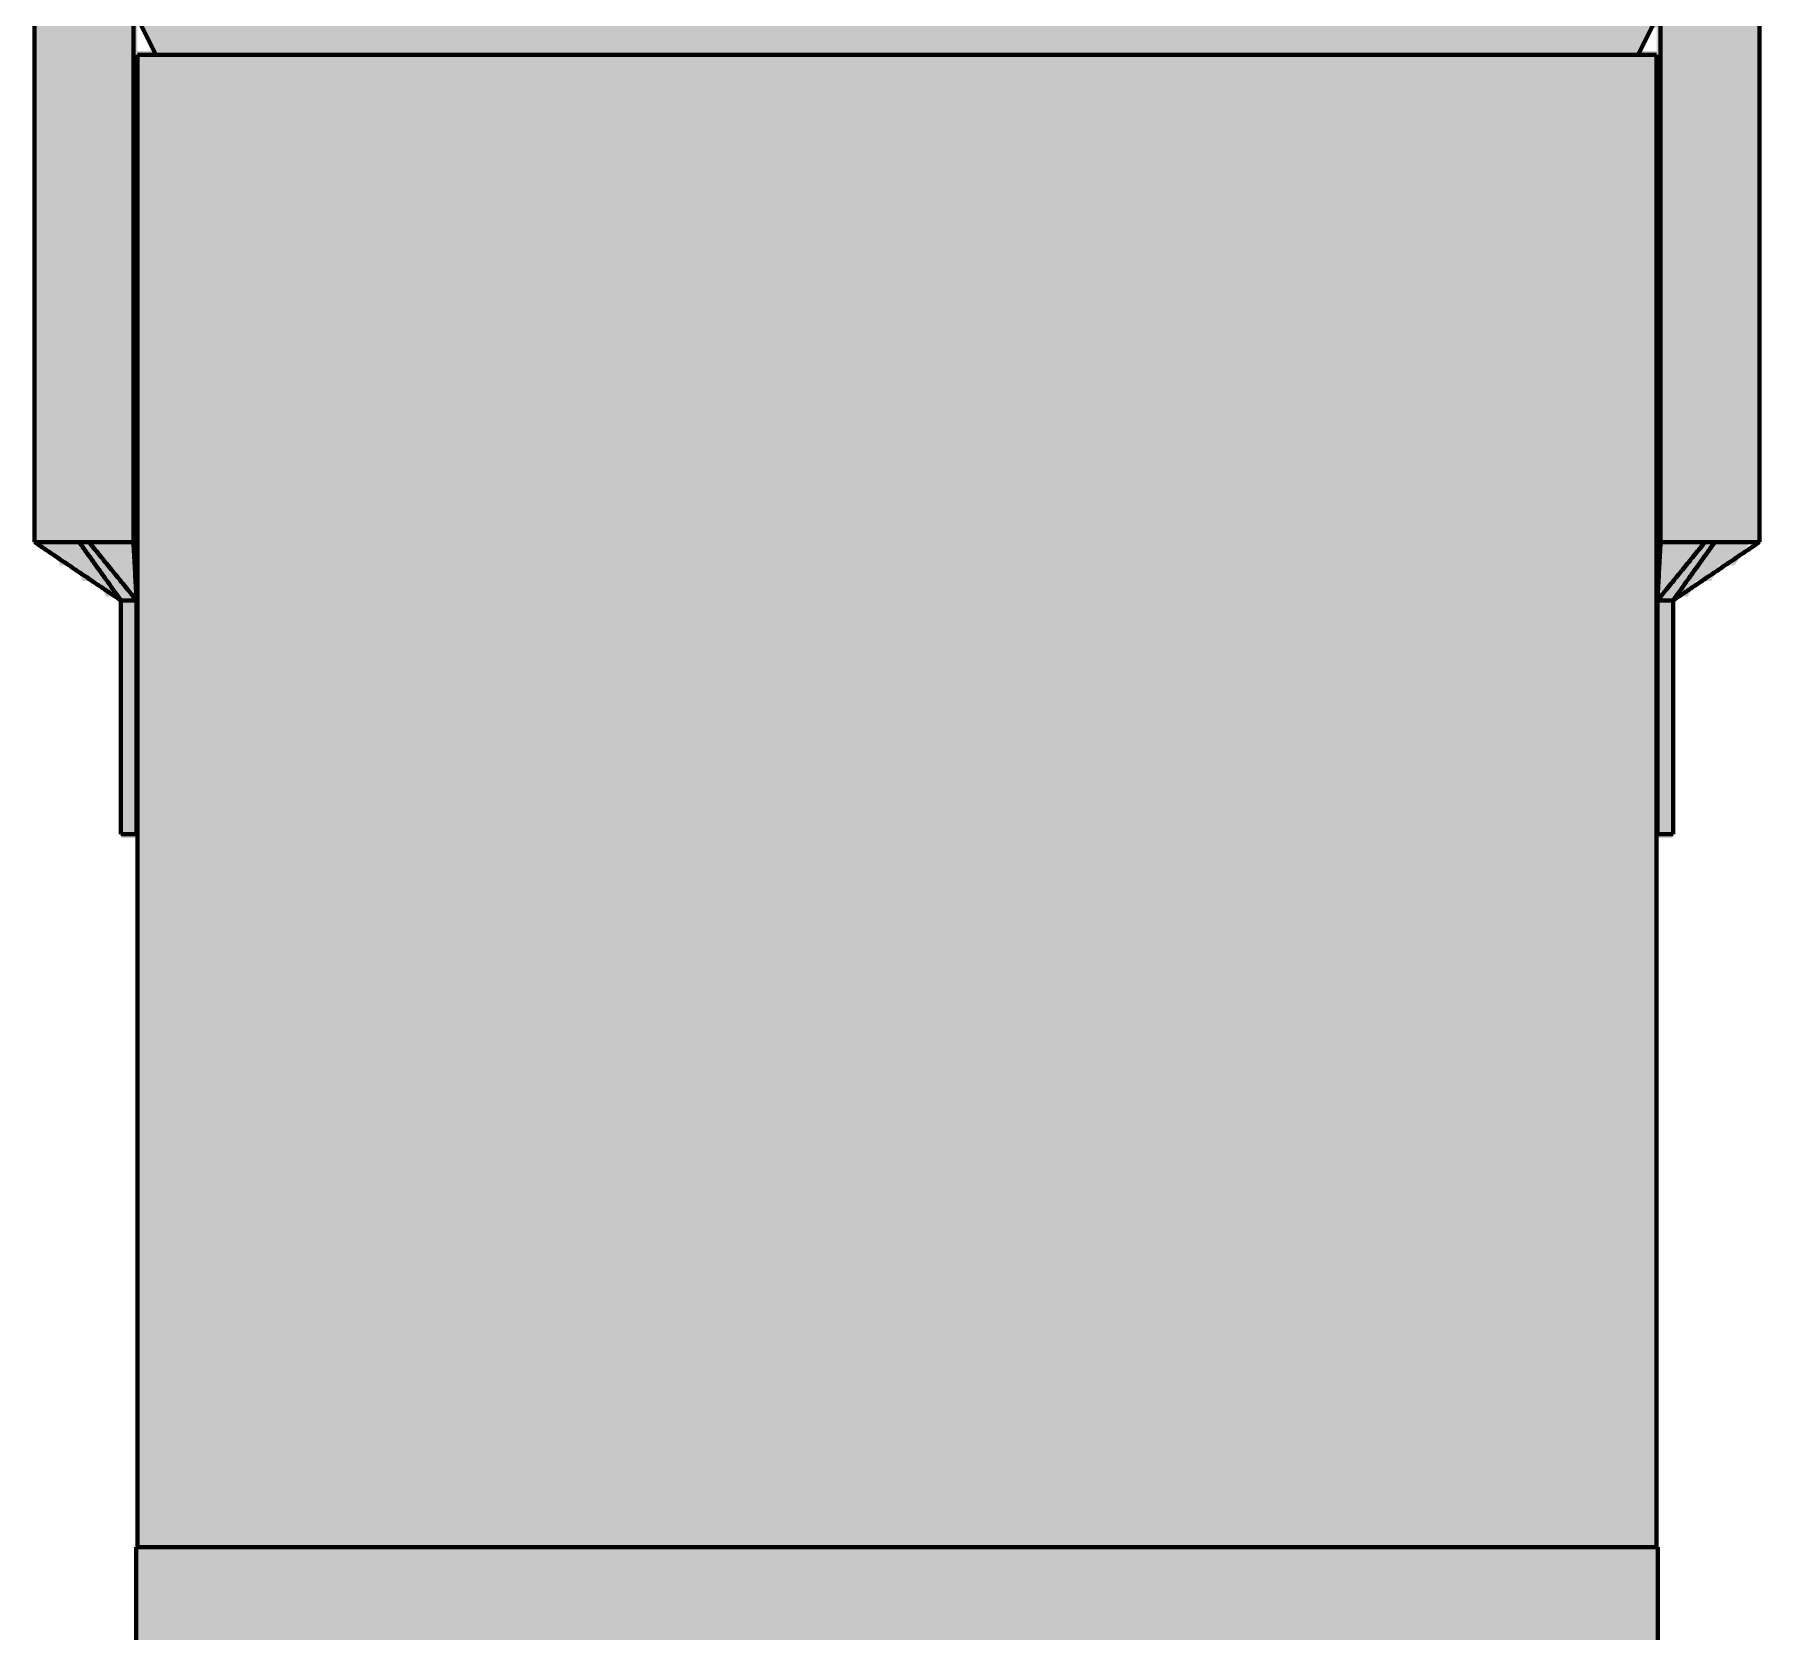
# Model space of a CAD drawing. Header units: millimetres. Extents: x 0 to 420, y 0 to 297.
# Drawn here: x 81.93 to 104.07, y 205.02 to 225.51 of the extents above; entities that cross this region are included whole.
import ezdxf

# ---------------------------------------------------------------- set-up
doc = ezdxf.new("R2010")
doc.units = ezdxf.units.MM
doc.layers.add('01-VISIBLE', color=7, linetype='CONTINUOUS', lineweight=70)
doc.layers.add('13-GRAFICA', color=30, linetype='CONTINUOUS', lineweight=18)

msp = doc.modelspace()

# ---------------------------------------------------------------- hatches: boundary and pattern name
at = {"layer": '13-GRAFICA', "true_color": 0xb21820}
h = msp.add_hatch(color=7, dxfattribs=at)
h.dxf.hatch_style = 1
h.paths.add_polyline_path([(81.95, 219), (81.95, 236.1), (82.05, 236.1), (82.05, 236.7), (82.15, 236.7), (82.15, 237), (82.25, 237), (82.25, 237.2), (82.35, 237.2), (82.35, 237.5), (82.45, 237.5), (82.55, 237.9), (82.85, 238.1), (82.85, 238.3), (83.15, 238.5), (83.15, 238.7), (83.45, 238.8), (84.05, 239.5), (84.25, 239.5), (84.25, 239.6), (84.45, 239.6), (84.45, 239.7), (84.65, 239.7), (84.65, 239.8), (84.85, 239.8), (84.85, 239.9), (85.05, 239.9), (85.05, 240), (85.25, 240), (85.25, 240.1), (85.95, 240.2), (85.95, 240.3), (86.25, 240.3), (86.25, 240.4), (87.05, 240.4), (87.05, 240.5), (98.95, 240.5), (98.95, 240.4), (99.75, 240.4), (99.75, 240.3), (100.05, 240.3), (100.05, 240.2), (100.75, 240.1), (100.75, 240), (100.95, 240), (100.95, 239.9), (101.15, 239.9), (101.15, 239.8), (101.35, 239.8), (101.35, 239.7), (101.95, 239.5), (102.55, 238.8), (102.85, 238.7), (102.85, 238.5), (103.15, 238.3), (103.15, 238.1), (103.45, 237.9), (103.45, 237.7), (103.55, 237.7), (103.55, 237.5), (103.65, 237.5), (103.65, 237.2), (103.75, 237.2), (103.85, 236.7), (103.95, 236.7), (103.95, 236.1), (104.05, 236.1), (104.05, 219), (103.95, 219), (103.75, 218.7), (103.55, 218.7), (103.45, 218.5), (103.25, 218.5), (103.15, 218.3), (102.95, 218.3), (102.95, 215.2), (102.75, 215.2), (102.75, 236.3), (102.65, 236.3), (102.65, 236.6), (102.55, 236.6), (102.55, 236.8), (102.45, 236.8), (102.45, 237.1), (102.35, 237.1), (102.25, 237.4), (101.95, 237.6), (101.95, 237.8), (101.85, 237.8), (101.75, 238), (101.55, 238), (101.25, 238.4), (101.05, 238.4), (100.95, 238.6), (100.75, 238.6), (100.75, 238.7), (100.55, 238.7), (100.55, 238.8), (100.35, 238.8), (100.35, 238.9), (100.05, 238.9), (100.05, 239), (99.75, 239), (99.75, 239.1), (99.25, 239.1), (99.25, 239.2), (86.75, 239.2), (86.75, 239.1), (86.25, 239.1), (86.25, 239), (85.65, 238.9), (85.65, 238.8), (85.05, 238.6), (84.95, 238.4), (84.75, 238.4), (84.45, 238), (84.25, 238), (84.25, 237.9), (84.05, 237.8), (84.05, 237.6), (83.75, 237.4), (83.75, 237.2), (83.55, 237.1), (83.55, 236.8), (83.45, 236.8), (83.35, 236.3), (83.25, 236.3), (83.25, 215.2), (83.05, 215.2), (83.05, 218.3), (82.85, 218.3), (82.75, 218.5), (82.55, 218.5), (82.45, 218.7), (82.25, 218.7), (82.25, 218.8)])
h = msp.add_hatch(color=7, dxfattribs=at)
h.dxf.hatch_style = 1
h.paths.add_polyline_path([(83.45, 225.3), (83.25, 225.8), (83.35, 225.8), (83.35, 226.1), (83.45, 226.1), (83.55, 226.6), (83.65, 226.6), (83.65, 226.8), (83.75, 226.8), (83.75, 227.1), (83.85, 227.1), (84.05, 227.7), (84.35, 227.9), (84.35, 228.1), (84.55, 228.2), (84.55, 228.4), (84.85, 228.6), (84.95, 228.9), (85.15, 228.9), (85.35, 229.2), (85.55, 229.2), (85.75, 229.5), (85.95, 229.5), (86.05, 229.7), (86.25, 229.7), (86.45, 230), (86.65, 230), (86.75, 230.2), (86.95, 230.2), (86.95, 230.3), (87.15, 230.3), (87.15, 230.4), (88.05, 230.6), (88.05, 230.7), (88.25, 230.7), (88.25, 230.8), (89.15, 231), (89.15, 231.1), (89.65, 231.2), (89.65, 231.3), (90.15, 231.3), (90.15, 231.4), (90.65, 231.4), (90.65, 231.5), (95.35, 231.5), (95.35, 231.4), (95.95, 231.4), (95.95, 231.3), (96.85, 231.2), (96.85, 231.1), (97.55, 231), (97.55, 230.9), (97.85, 230.9), (97.85, 230.8), (98.05, 230.8), (98.05, 230.7), (98.35, 230.7), (98.35, 230.6), (98.55, 230.6), (98.55, 230.5), (98.85, 230.5), (98.85, 230.4), (99.05, 230.4), (99.05, 230.3), (99.65, 230.1), (99.75, 229.9), (100.15, 229.8), (100.25, 229.6), (100.45, 229.6), (100.75, 229.2), (100.95, 229.2), (100.95, 229.1), (101.85, 228.3), (101.85, 228.1), (102.05, 228), (102.15, 227.6), (102.25, 227.6), (102.35, 227.3), (102.45, 227.3), (102.45, 227), (102.55, 227), (102.55, 226.7), (102.65, 226.7), (102.65, 226.1), (102.75, 226.1), (102.75, 225.6), (102.65, 225.6), (102.55, 225.3)])
h = msp.add_hatch(color=7, dxfattribs=at)
h.dxf.hatch_style = 1
h.paths.add_polyline_path([(83.25, 183.3), (83.25, 225.3), (83.35, 225.3), (83.35, 206.1), (83.35, 195.4), (83.35, 183.3)])
h = msp.add_hatch(color=7, dxfattribs=at)
h.dxf.hatch_style = 1
h.paths.add_polyline_path([(83.55, 225.3), (83.55, 206.1), (83.35, 206.1), (83.35, 225.3)])
h = msp.add_hatch(color=7, dxfattribs=at)
h.dxf.hatch_style = 1
h.paths.add_polyline_path([(83.65, 225.3), (83.65, 206.1), (83.65, 195.4), (83.65, 195.2), (83.55, 195.2), (83.55, 195.4), (83.55, 206.1), (83.55, 225.3)])
h = msp.add_hatch(color=7, dxfattribs=at)
h.dxf.hatch_style = 1
h.paths.add_polyline_path([(87.55, 225.3), (87.55, 206.1), (83.65, 206.1), (83.65, 225.3)])
h = msp.add_hatch(color=7, dxfattribs=at)
h.dxf.hatch_style = 1
h.paths.add_polyline_path([(91.85, 225.3), (91.85, 206.1), (87.55, 206.1), (87.55, 225.3)])
h = msp.add_hatch(color=7, dxfattribs=at)
h.dxf.hatch_style = 1
h.paths.add_polyline_path([(94.15, 225.3), (94.15, 206.1), (91.85, 206.1), (91.85, 225.3)])
h = msp.add_hatch(color=7, dxfattribs=at)
h.dxf.hatch_style = 1
h.paths.add_polyline_path([(98.45, 225.3), (98.45, 206.1), (94.15, 206.1), (94.15, 225.3)])
h = msp.add_hatch(color=7, dxfattribs=at)
h.dxf.hatch_style = 1
h.paths.add_polyline_path([(100.65, 225.3), (100.65, 206.1), (98.45, 206.1), (98.45, 225.3)])
h = msp.add_hatch(color=7, dxfattribs=at)
h.dxf.hatch_style = 1
h.paths.add_polyline_path([(102.35, 225.3), (102.35, 206.1), (100.65, 206.1), (100.65, 225.3)])
h = msp.add_hatch(color=7, dxfattribs=at)
h.dxf.hatch_style = 1
h.paths.add_polyline_path([(102.35, 183.3), (102.35, 195.4), (102.35, 206.1), (102.35, 225.3), (102.45, 225.3), (102.45, 206.1), (102.45, 195.4), (102.45, 183.3)])
h = msp.add_hatch(color=7, dxfattribs=at)
h.dxf.hatch_style = 1
h.paths.add_polyline_path([(102.65, 225.3), (102.65, 206.1), (102.45, 206.1), (102.45, 225.3)])
h = msp.add_hatch(color=7, dxfattribs=at)
h.dxf.hatch_style = 1
h.paths.add_polyline_path([(102.65, 183.3), (102.65, 195.4), (102.65, 206.1), (102.65, 225.3), (102.75, 225.3), (102.75, 183.3)])
at = {"layer": '13-GRAFICA', "true_color": 0xffffff}
h = msp.add_hatch(color=7, dxfattribs=at)
h.dxf.hatch_style = 1
h.paths.add_polyline_path([(83.35, 206.1), (83.55, 206.1), (83.55, 195.4), (83.35, 195.4)])
h = msp.add_hatch(color=7, dxfattribs=at)
h.dxf.hatch_style = 1
h.paths.add_polyline_path([(102.35, 206.1), (102.35, 195.4), (83.65, 195.4), (83.65, 206.1)])
h = msp.add_hatch(color=7, dxfattribs=at)
h.dxf.hatch_style = 1
h.paths.add_polyline_path([(102.45, 195.4), (102.45, 206.1), (102.65, 206.1), (102.65, 195.4)])

# ---------------------------------------------------------------- linework, layer by layer
at = {"layer": '01-VISIBLE'}
for p, q in [((81.93, 219), (81.93, 230.731)), ((83.2, 219), (83.2, 230.731)), ((102.8, 230.731), (102.8, 219)), ((104.07, 230.731), (104.07, 219)), ((83.4875, 225.25), (83.25, 225.725)), ((102.5125, 225.25), (102.75, 225.725)), ((83.25, 206.1004), (83.25, 225.25)), ((102.75, 206.1004), (102.75, 225.25)), ((83.04, 218.25), (83.24, 218.25)), ((83.04, 215.25), (83.04, 218.25)), ((83.24, 215.25), (83.24, 218.25)), ((102.76, 218.25), (102.96, 218.25)), ((102.76, 215.25), (102.76, 218.25)), ((102.96, 215.25), (102.96, 218.25)), ((83.04, 215.25), (83.24, 215.25)), ((102.76, 215.25), (102.96, 215.25)), ((83.235, 195.3996), (83.235, 206.1004)), ((102.765, 195.3996), (102.765, 206.1004))]:
    msp.add_line(p, q, dxfattribs=at)
for points in [[(83.25, 225.25), (83.2987, 225.25), (83.3475, 225.25), (83.3962, 225.25), (83.445, 225.25), (83.4938, 225.25), (83.5425, 225.25), (83.5913, 225.25), (83.64, 225.25), (83.6887, 225.25), (83.7375, 225.25), (83.7862, 225.25), (83.835, 225.25), (83.8838, 225.25), (83.9325, 225.25), (83.9813, 225.25), (84.03, 225.25), (84.0787, 225.25), (84.1275, 225.25), (84.1762, 225.25), (84.225, 225.25), (84.2738, 225.25), (84.3225, 225.25), (84.3713, 225.25), (84.42, 225.25), (84.4688, 225.25), (84.5175, 225.25), (84.5662, 225.25), (84.615, 225.25), (84.6637, 225.25), (84.7125, 225.25), (84.7613, 225.25), (84.81, 225.25), (84.8588, 225.25), (84.9075, 225.25), (84.9562, 225.25), (85.005, 225.25), (85.0537, 225.25), (85.1025, 225.25), (85.1513, 225.25), (85.2, 225.25), (85.2488, 225.25), (85.2975, 225.25), (85.3462, 225.25), (85.395, 225.25), (85.4437, 225.25), (85.4925, 225.25), (85.5413, 225.25), (85.59, 225.25), (85.6388, 225.25), (85.6875, 225.25), (85.7362, 225.25), (85.785, 225.25), (85.8337, 225.25), (85.8825, 225.25), (85.9313, 225.25), (85.98, 225.25), (86.0288, 225.25), (86.0775, 225.25), (86.1262, 225.25), (86.175, 225.25), (86.2237, 225.25), (86.2725, 225.25), (86.3213, 225.25), (86.37, 225.25), (86.4188, 225.25), (86.4675, 225.25), (86.5162, 225.25), (86.565, 225.25), (86.6137, 225.25), (86.6625, 225.25), (86.7112, 225.25), (86.76, 225.25), (86.8088, 225.25), (86.8575, 225.25), (86.9062, 225.25), (86.955, 225.25), (87.0037, 225.25), (87.0525, 225.25), (87.1012, 225.25), (87.15, 225.25), (87.1988, 225.25), (87.2475, 225.25), (87.2963, 225.25), (87.345, 225.25), (87.3937, 225.25), (87.4425, 225.25), (87.4913, 225.25), (87.54, 225.25), (87.5888, 225.25), (87.6375, 225.25), (87.6863, 225.25), (87.735, 225.25), (87.7837, 225.25), (87.8325, 225.25), (87.8813, 225.25), (87.93, 225.25), (87.9788, 225.25), (88.0275, 225.25), (88.0763, 225.25), (88.125, 225.25), (88.1737, 225.25), (88.2225, 225.25), (88.2712, 225.25), (88.32, 225.25), (88.3688, 225.25), (88.4175, 225.25), (88.4663, 225.25), (88.515, 225.25), (88.5637, 225.25), (88.6125, 225.25), (88.6612, 225.25), (88.71, 225.25), (88.7587, 225.25), (88.8075, 225.25), (88.8563, 225.25), (88.905, 225.25), (88.9537, 225.25), (89.0025, 225.25), (89.0512, 225.25), (89.1, 225.25), (89.1487, 225.25), (89.1975, 225.25), (89.2463, 225.25), (89.295, 225.25), (89.3438, 225.25), (89.3925, 225.25), (89.4412, 225.25), (89.49, 225.25), (89.5387, 225.25), (89.5875, 225.25), (89.6363, 225.25), (89.685, 225.25), (89.7338, 225.25), (89.7825, 225.25), (89.8313, 225.25), (89.88, 225.25), (89.9288, 225.25), (89.9775, 225.25), (90.0263, 225.25), (90.075, 225.25), (90.1238, 225.25), (90.1725, 225.25), (90.2212, 225.25), (90.27, 225.25), (90.3188, 225.25), (90.3675, 225.25), (90.4163, 225.25), (90.465, 225.25), (90.5138, 225.25), (90.5625, 225.25), (90.6112, 225.25), (90.66, 225.25), (90.7087, 225.25), (90.7575, 225.25), (90.8063, 225.25), (90.855, 225.25), (90.9038, 225.25), (90.9525, 225.25), (91.0012, 225.25), (91.05, 225.25), (91.0987, 225.25), (91.1475, 225.25), (91.1963, 225.25), (91.245, 225.25), (91.2938, 225.25), (91.3425, 225.25), (91.3912, 225.25), (91.44, 225.25), (91.4887, 225.25), (91.5375, 225.25), (91.5862, 225.25), (91.635, 225.25), (91.6838, 225.25), (91.7325, 225.25), (91.7812, 225.25), (91.83, 225.25), (91.8787, 225.25), (91.9275, 225.25), (91.9762, 225.25), (92.025, 225.25), (92.0738, 225.25), (92.1225, 225.25), (92.1713, 225.25), (92.22, 225.25), (92.2687, 225.25), (92.3175, 225.25), (92.3662, 225.25), (92.415, 225.25), (92.4638, 225.25), (92.5125, 225.25), (92.5613, 225.25), (92.61, 225.25), (92.6587, 225.25), (92.7075, 225.25), (92.7562, 225.25), (92.805, 225.25), (92.8538, 225.25), (92.9025, 225.25), (92.9513, 225.25), (93, 225.25), (93.0487, 225.25), (93.0975, 225.25), (93.1462, 225.25), (93.195, 225.25), (93.2437, 225.25), (93.2925, 225.25), (93.3413, 225.25), (93.39, 225.25), (93.4387, 225.25), (93.4875, 225.25), (93.5362, 225.25), (93.585, 225.25), (93.6337, 225.25), (93.6825, 225.25), (93.7313, 225.25), (93.78, 225.25), (93.8287, 225.25), (93.8775, 225.25), (93.9262, 225.25), (93.975, 225.25), (94.0237, 225.25), (94.0725, 225.25), (94.1213, 225.25), (94.17, 225.25), (94.2188, 225.25), (94.2675, 225.25), (94.3162, 225.25), (94.365, 225.25), (94.4137, 225.25), (94.4625, 225.25), (94.5113, 225.25), (94.56, 225.25), (94.6088, 225.25), (94.6575, 225.25), (94.7062, 225.25), (94.755, 225.25), (94.8037, 225.25), (94.8525, 225.25), (94.9013, 225.25), (94.95, 225.25), (94.9988, 225.25), (95.0475, 225.25), (95.0963, 225.25), (95.145, 225.25), (95.1937, 225.25), (95.2425, 225.25), (95.2912, 225.25), (95.34, 225.25), (95.3888, 225.25), (95.4375, 225.25), (95.4862, 225.25), (95.535, 225.25), (95.5838, 225.25), (95.6325, 225.25), (95.6813, 225.25), (95.73, 225.25), (95.7788, 225.25), (95.8275, 225.25), (95.8762, 225.25), (95.925, 225.25), (95.9737, 225.25), (96.0225, 225.25), (96.0712, 225.25), (96.12, 225.25), (96.1688, 225.25), (96.2175, 225.25), (96.2662, 225.25), (96.315, 225.25), (96.3637, 225.25), (96.4125, 225.25), (96.4612, 225.25), (96.51, 225.25), (96.5588, 225.25), (96.6075, 225.25), (96.6562, 225.25), (96.705, 225.25), (96.7537, 225.25), (96.8025, 225.25), (96.8512, 225.25), (96.9, 225.25), (96.9487, 225.25), (96.9975, 225.25), (97.0463, 225.25), (97.095, 225.25), (97.1437, 225.25), (97.1925, 225.25), (97.2412, 225.25), (97.29, 225.25), (97.3387, 225.25), (97.3875, 225.25), (97.4362, 225.25), (97.485, 225.25), (97.5337, 225.25), (97.5825, 225.25), (97.6312, 225.25), (97.68, 225.25), (97.7288, 225.25), (97.7775, 225.25), (97.8263, 225.25), (97.875, 225.25), (97.9237, 225.25), (97.9725, 225.25), (98.0212, 225.25), (98.07, 225.25), (98.1188, 225.25), (98.1675, 225.25), (98.2163, 225.25), (98.265, 225.25), (98.3137, 225.25), (98.3625, 225.25), (98.4112, 225.25), (98.46, 225.25), (98.5087, 225.25), (98.5575, 225.25), (98.6062, 225.25), (98.655, 225.25), (98.7037, 225.25), (98.7525, 225.25), (98.8012, 225.25), (98.85, 225.25), (98.8987, 225.25), (98.9475, 225.25), (98.9963, 225.25), (99.045, 225.25), (99.0938, 225.25), (99.1425, 225.25), (99.1912, 225.25), (99.24, 225.25), (99.2887, 225.25), (99.3375, 225.25), (99.3862, 225.25), (99.435, 225.25), (99.4838, 225.25), (99.5325, 225.25), (99.5812, 225.25), (99.63, 225.25), (99.6787, 225.25), (99.7275, 225.25), (99.7763, 225.25), (99.825, 225.25), (99.8738, 225.25), (99.9225, 225.25), (99.9712, 225.25), (100.02, 225.25), (100.0688, 225.25), (100.1175, 225.25), (100.1663, 225.25), (100.215, 225.25), (100.2638, 225.25), (100.3125, 225.25), (100.3613, 225.25), (100.41, 225.25), (100.4587, 225.25), (100.5075, 225.25), (100.5563, 225.25), (100.605, 225.25), (100.6538, 225.25), (100.7025, 225.25), (100.7512, 225.25), (100.8, 225.25), (100.8487, 225.25), (100.8975, 225.25), (100.9463, 225.25), (100.995, 225.25), (101.0438, 225.25), (101.0925, 225.25), (101.1412, 225.25), (101.19, 225.25), (101.2387, 225.25), (101.2875, 225.25), (101.3362, 225.25), (101.385, 225.25), (101.4338, 225.25), (101.4825, 225.25), (101.5312, 225.25), (101.58, 225.25), (101.6287, 225.25), (101.6775, 225.25), (101.7263, 225.25), (101.775, 225.25), (101.8238, 225.25), (101.8725, 225.25), (101.9213, 225.25), (101.97, 225.25), (102.0188, 225.25), (102.0675, 225.25), (102.1163, 225.25), (102.165, 225.25), (102.2138, 225.25), (102.2625, 225.25), (102.3113, 225.25), (102.36, 225.25), (102.4087, 225.25), (102.4575, 225.25), (102.5063, 225.25), (102.555, 225.25), (102.6038, 225.25), (102.6525, 225.25), (102.7013, 225.25), (102.75, 225.25)], [(81.93, 219), (81.956, 219), (81.982, 219), (82.008, 219), (82.034, 219), (82.06, 219), (82.0859, 219), (82.1119, 219), (82.1379, 219), (82.1639, 219), (82.1899, 219), (82.2159, 219), (82.2419, 219), (82.2679, 219), (82.2939, 219), (82.3199, 219), (82.3459, 219), (82.3719, 219), (82.3978, 219), (82.4238, 219), (82.4498, 219), (82.4758, 219), (82.5018, 219)], [(81.93, 219), (81.9509, 218.9858), (81.9719, 218.9717), (81.9928, 218.9575), (82.0138, 218.9434), (82.0347, 218.9292), (82.0557, 218.9151), (82.0766, 218.9009), (82.0975, 218.8868), (82.1185, 218.8726), (82.1394, 218.8585), (82.1604, 218.8443), (82.1813, 218.8302), (82.2023, 218.816), (82.2232, 218.8019), (82.2442, 218.7877), (82.2651, 218.7736), (82.286, 218.7594), (82.307, 218.7453), (82.3279, 218.7311), (82.3489, 218.717), (82.3698, 218.7028), (82.3908, 218.6887), (82.4117, 218.6745), (82.4326, 218.6604), (82.4536, 218.6462), (82.4745, 218.6321), (82.4955, 218.6179), (82.5164, 218.6038), (82.5374, 218.5896), (82.5583, 218.5755), (82.5792, 218.5613), (82.6002, 218.5472), (82.6211, 218.533), (82.6421, 218.5189), (82.663, 218.5047), (82.684, 218.4906), (82.7049, 218.4764), (82.7258, 218.4623), (82.7468, 218.4481), (82.7677, 218.434), (82.7887, 218.4198), (82.8096, 218.4057), (82.8306, 218.3915), (82.8515, 218.3774), (82.8725, 218.3632), (82.8934, 218.3491), (82.9143, 218.3349), (82.9353, 218.3208), (82.9562, 218.3066), (82.9772, 218.2925), (82.9981, 218.2783), (83.0191, 218.2642), (83.04, 218.25)], [(82.5018, 219), (82.5229, 219), (82.5439, 219), (82.565, 219), (82.5861, 219), (82.6071, 219), (82.6282, 219)], [(82.5018, 219), (82.5168, 218.9792), (82.5317, 218.9583), (82.5467, 218.9375), (82.5616, 218.9167), (82.5766, 218.8958), (82.5915, 218.875), (82.6065, 218.8542), (82.6214, 218.8333), (82.6364, 218.8125), (82.6513, 218.7917), (82.6663, 218.7708), (82.6812, 218.75), (82.6962, 218.7292), (82.7111, 218.7083), (82.7261, 218.6875), (82.741, 218.6667), (82.756, 218.6458), (82.7709, 218.625), (82.7859, 218.6042), (82.8008, 218.5833), (82.8158, 218.5625), (82.8307, 218.5417), (82.8457, 218.5208), (82.8606, 218.5), (82.8756, 218.4792), (82.8905, 218.4583), (82.9055, 218.4375), (82.9204, 218.4167), (82.9354, 218.3958), (82.9503, 218.375), (82.9653, 218.3542), (82.9802, 218.3333), (82.9952, 218.3125), (83.0101, 218.2917), (83.0251, 218.2708), (83.04, 218.25)], [(82.6282, 219), (82.6542, 219), (82.6802, 219), (82.7062, 219), (82.7322, 219), (82.7581, 219), (82.7841, 219), (82.8101, 219), (82.8361, 219), (82.8621, 219), (82.8881, 219), (82.9141, 219), (82.9401, 219), (82.9661, 219), (82.9921, 219), (83.0181, 219), (83.0441, 219), (83.07, 219), (83.096, 219), (83.122, 219), (83.148, 219), (83.174, 219), (83.2, 219)], [(82.6282, 219), (82.6443, 218.9803), (82.6604, 218.9605), (82.6765, 218.9408), (82.6926, 218.9211), (82.7087, 218.9013), (82.7248, 218.8816), (82.7409, 218.8618), (82.757, 218.8421), (82.7731, 218.8224), (82.7892, 218.8026), (82.8053, 218.7829), (82.8214, 218.7632), (82.8375, 218.7434), (82.8536, 218.7237), (82.8697, 218.7039), (82.8858, 218.6842), (82.9019, 218.6645), (82.918, 218.6447), (82.9341, 218.625), (82.9502, 218.6053), (82.9663, 218.5855), (82.9824, 218.5658), (82.9985, 218.5461), (83.0146, 218.5263), (83.0307, 218.5066), (83.0468, 218.4868), (83.0629, 218.4671), (83.079, 218.4474), (83.0951, 218.4276), (83.1112, 218.4079), (83.1273, 218.3882), (83.1434, 218.3684), (83.1595, 218.3487), (83.1756, 218.3289), (83.1917, 218.3092), (83.2078, 218.2895), (83.2239, 218.2697), (83.24, 218.25)], [(83.2, 219), (83.2013, 218.975), (83.2027, 218.95), (83.204, 218.925), (83.2053, 218.9), (83.2067, 218.875), (83.208, 218.85), (83.2093, 218.825), (83.2107, 218.8), (83.212, 218.775), (83.2133, 218.75), (83.2147, 218.725), (83.216, 218.7), (83.2173, 218.675), (83.2187, 218.65), (83.22, 218.625), (83.2213, 218.6), (83.2227, 218.575), (83.224, 218.55), (83.2253, 218.525), (83.2267, 218.5), (83.228, 218.475), (83.2293, 218.45), (83.2307, 218.425), (83.232, 218.4), (83.2333, 218.375), (83.2347, 218.35), (83.236, 218.325), (83.2373, 218.3), (83.2387, 218.275), (83.24, 218.25)], [(103.3718, 219), (103.3557, 218.9803), (103.3396, 218.9605), (103.3235, 218.9408), (103.3074, 218.9211), (103.2913, 218.9013), (103.2752, 218.8816), (103.2591, 218.8618), (103.243, 218.8421), (103.2269, 218.8224), (103.2108, 218.8026), (103.1947, 218.7829), (103.1786, 218.7632), (103.1625, 218.7434), (103.1464, 218.7237), (103.1303, 218.7039), (103.1142, 218.6842), (103.0981, 218.6645), (103.082, 218.6447), (103.0659, 218.625), (103.0498, 218.6053), (103.0337, 218.5855), (103.0176, 218.5658), (103.0015, 218.5461), (102.9854, 218.5263), (102.9693, 218.5066), (102.9532, 218.4868), (102.9371, 218.4671), (102.921, 218.4474), (102.9049, 218.4276), (102.8888, 218.4079), (102.8727, 218.3882), (102.8566, 218.3684), (102.8405, 218.3487), (102.8244, 218.3289), (102.8083, 218.3092), (102.7922, 218.2895), (102.7761, 218.2697), (102.76, 218.25)], [(102.8, 219), (102.7987, 218.975), (102.7973, 218.95), (102.796, 218.925), (102.7947, 218.9), (102.7933, 218.875), (102.792, 218.85), (102.7907, 218.825), (102.7893, 218.8), (102.788, 218.775), (102.7867, 218.75), (102.7853, 218.725), (102.784, 218.7), (102.7827, 218.675), (102.7813, 218.65), (102.78, 218.625), (102.7787, 218.6), (102.7773, 218.575), (102.776, 218.55), (102.7747, 218.525), (102.7733, 218.5), (102.772, 218.475), (102.7707, 218.45), (102.7693, 218.425), (102.768, 218.4), (102.7667, 218.375), (102.7653, 218.35), (102.764, 218.325), (102.7627, 218.3), (102.7613, 218.275), (102.76, 218.25)], [(103.3718, 219), (103.3458, 219), (103.3198, 219), (103.2938, 219), (103.2678, 219), (103.2419, 219), (103.2159, 219), (103.1899, 219), (103.1639, 219), (103.1379, 219), (103.1119, 219), (103.0859, 219), (103.0599, 219), (103.0339, 219), (103.0079, 219), (102.9819, 219), (102.9559, 219), (102.93, 219), (102.904, 219), (102.878, 219), (102.852, 219), (102.826, 219), (102.8, 219)], [(104.07, 219), (104.0491, 218.9858), (104.0281, 218.9717), (104.0072, 218.9575), (103.9862, 218.9434), (103.9653, 218.9292), (103.9443, 218.9151), (103.9234, 218.9009), (103.9025, 218.8868), (103.8815, 218.8726), (103.8606, 218.8585), (103.8396, 218.8443), (103.8187, 218.8302), (103.7977, 218.816), (103.7768, 218.8019), (103.7558, 218.7877), (103.7349, 218.7736), (103.714, 218.7594), (103.693, 218.7453), (103.6721, 218.7311), (103.6511, 218.717), (103.6302, 218.7028), (103.6092, 218.6887), (103.5883, 218.6745), (103.5674, 218.6604), (103.5464, 218.6462), (103.5255, 218.6321), (103.5045, 218.6179), (103.4836, 218.6038), (103.4626, 218.5896), (103.4417, 218.5755), (103.4208, 218.5613), (103.3998, 218.5472), (103.3789, 218.533), (103.3579, 218.5189), (103.337, 218.5047), (103.316, 218.4906), (103.2951, 218.4764), (103.2742, 218.4623), (103.2532, 218.4481), (103.2323, 218.434), (103.2113, 218.4198), (103.1904, 218.4057), (103.1694, 218.3915), (103.1485, 218.3774), (103.1275, 218.3632), (103.1066, 218.3491), (103.0857, 218.3349), (103.0647, 218.3208), (103.0438, 218.3066), (103.0228, 218.2925), (103.0019, 218.2783), (102.9809, 218.2642), (102.96, 218.25)], [(103.4982, 219), (103.4832, 218.9792), (103.4683, 218.9583), (103.4533, 218.9375), (103.4384, 218.9167), (103.4234, 218.8958), (103.4085, 218.875), (103.3935, 218.8542), (103.3786, 218.8333), (103.3636, 218.8125), (103.3487, 218.7917), (103.3337, 218.7708), (103.3188, 218.75), (103.3038, 218.7292), (103.2889, 218.7083), (103.2739, 218.6875), (103.259, 218.6667), (103.244, 218.6458), (103.2291, 218.625), (103.2141, 218.6042), (103.1992, 218.5833), (103.1842, 218.5625), (103.1693, 218.5417), (103.1543, 218.5208), (103.1394, 218.5), (103.1244, 218.4792), (103.1095, 218.4583), (103.0945, 218.4375), (103.0796, 218.4167), (103.0646, 218.3958), (103.0497, 218.375), (103.0347, 218.3542), (103.0198, 218.3333), (103.0048, 218.3125), (102.9899, 218.2917), (102.9749, 218.2708), (102.96, 218.25)], [(103.3718, 219), (103.3929, 219), (103.4139, 219), (103.435, 219), (103.4561, 219), (103.4771, 219), (103.4982, 219)], [(103.4982, 219), (103.5242, 219), (103.5502, 219), (103.5762, 219), (103.6022, 219), (103.6281, 219), (103.6541, 219), (103.6801, 219), (103.7061, 219), (103.7321, 219), (103.7581, 219), (103.7841, 219), (103.8101, 219), (103.8361, 219), (103.8621, 219), (103.8881, 219), (103.9141, 219), (103.94, 219), (103.966, 219), (103.992, 219), (104.018, 219), (104.044, 219), (104.07, 219)], [(83.235, 206.1004), (83.2838, 206.1004), (83.3327, 206.1004), (83.3815, 206.1004), (83.4303, 206.1004), (83.4791, 206.1004), (83.528, 206.1004), (83.5768, 206.1004), (83.6256, 206.1004), (83.6744, 206.1004), (83.7233, 206.1004), (83.7721, 206.1004), (83.8209, 206.1004), (83.8697, 206.1004), (83.9185, 206.1004), (83.9674, 206.1004), (84.0162, 206.1004), (84.065, 206.1004), (84.1138, 206.1004), (84.1627, 206.1004), (84.2115, 206.1004), (84.2603, 206.1004), (84.3092, 206.1004), (84.358, 206.1004), (84.4068, 206.1004), (84.4556, 206.1004), (84.5045, 206.1004), (84.5533, 206.1004), (84.6021, 206.1004), (84.6509, 206.1004), (84.6997, 206.1004), (84.7486, 206.1004), (84.7974, 206.1004), (84.8462, 206.1004), (84.895, 206.1004), (84.9439, 206.1004), (84.9927, 206.1004), (85.0415, 206.1004), (85.0904, 206.1004), (85.1392, 206.1004), (85.188, 206.1004), (85.2368, 206.1004), (85.2857, 206.1004), (85.3345, 206.1004), (85.3833, 206.1004), (85.4321, 206.1004), (85.481, 206.1004), (85.5298, 206.1004), (85.5786, 206.1004), (85.6274, 206.1004), (85.6762, 206.1004), (85.7251, 206.1004), (85.7739, 206.1004), (85.8227, 206.1004), (85.8715, 206.1004), (85.9204, 206.1004), (85.9692, 206.1004), (86.018, 206.1004), (86.0669, 206.1004), (86.1157, 206.1004), (86.1645, 206.1004), (86.2133, 206.1004), (86.2622, 206.1004), (86.311, 206.1004), (86.3598, 206.1004), (86.4086, 206.1004), (86.4574, 206.1004), (86.5063, 206.1004), (86.5551, 206.1004), (86.6039, 206.1004), (86.6527, 206.1004), (86.7016, 206.1004), (86.7504, 206.1004), (86.7992, 206.1004), (86.8481, 206.1004), (86.8969, 206.1004), (86.9457, 206.1004), (86.9945, 206.1004), (87.0434, 206.1004), (87.0922, 206.1004), (87.141, 206.1004), (87.1898, 206.1004), (87.2387, 206.1004), (87.2875, 206.1004), (87.3363, 206.1004), (87.3851, 206.1004), (87.4339, 206.1004), (87.4828, 206.1004), (87.5316, 206.1004), (87.5804, 206.1004), (87.6292, 206.1004), (87.6781, 206.1004), (87.7269, 206.1004), (87.7757, 206.1004), (87.8246, 206.1004), (87.8734, 206.1004), (87.9222, 206.1004), (87.971, 206.1004), (88.0199, 206.1004), (88.0687, 206.1004), (88.1175, 206.1004), (88.1663, 206.1004), (88.2152, 206.1004), (88.264, 206.1004), (88.3128, 206.1004), (88.3616, 206.1004), (88.4104, 206.1004), (88.4593, 206.1004), (88.5081, 206.1004), (88.5569, 206.1004), (88.6058, 206.1004), (88.6546, 206.1004), (88.7034, 206.1004), (88.7522, 206.1004), (88.8011, 206.1004), (88.8499, 206.1004), (88.8987, 206.1004), (88.9475, 206.1004), (88.9964, 206.1004), (89.0452, 206.1004), (89.094, 206.1004), (89.1428, 206.1004), (89.1916, 206.1004), (89.2405, 206.1004), (89.2893, 206.1004), (89.3381, 206.1004), (89.3869, 206.1004), (89.4358, 206.1004), (89.4846, 206.1004), (89.5334, 206.1004), (89.5823, 206.1004), (89.6311, 206.1004), (89.6799, 206.1004), (89.7287, 206.1004), (89.7776, 206.1004), (89.8264, 206.1004), (89.8752, 206.1004), (89.924, 206.1004), (89.9729, 206.1004), (90.0217, 206.1004), (90.0705, 206.1004), (90.1193, 206.1004), (90.1681, 206.1004), (90.217, 206.1004), (90.2658, 206.1004), (90.3146, 206.1004), (90.3635, 206.1004), (90.4123, 206.1004), (90.4611, 206.1004), (90.5099, 206.1004), (90.5588, 206.1004), (90.6076, 206.1004), (90.6564, 206.1004), (90.7052, 206.1004), (90.7541, 206.1004), (90.8029, 206.1004), (90.8517, 206.1004), (90.9005, 206.1004), (90.9494, 206.1004), (90.9982, 206.1004), (91.047, 206.1004), (91.0958, 206.1004), (91.1446, 206.1004), (91.1935, 206.1004), (91.2423, 206.1004), (91.2911, 206.1004), (91.34, 206.1004), (91.3888, 206.1004), (91.4376, 206.1004), (91.4864, 206.1004), (91.5353, 206.1004), (91.5841, 206.1004), (91.6329, 206.1004), (91.6817, 206.1004), (91.7306, 206.1004), (91.7794, 206.1004), (91.8282, 206.1004), (91.877, 206.1004), (91.9258, 206.1004), (91.9747, 206.1004), (92.0235, 206.1004), (92.0723, 206.1004), (92.1212, 206.1004), (92.17, 206.1004), (92.2188, 206.1004), (92.2676, 206.1004), (92.3165, 206.1004), (92.3653, 206.1004), (92.4141, 206.1004), (92.4629, 206.1004), (92.5118, 206.1004), (92.5606, 206.1004), (92.6094, 206.1004), (92.6582, 206.1004), (92.7071, 206.1004), (92.7559, 206.1004), (92.8047, 206.1004), (92.8535, 206.1004), (92.9023, 206.1004), (92.9512, 206.1004), (93, 206.1004), (93.0488, 206.1004), (93.0977, 206.1004), (93.1465, 206.1004), (93.1953, 206.1004), (93.2441, 206.1004), (93.293, 206.1004), (93.3418, 206.1004), (93.3906, 206.1004), (93.4394, 206.1004), (93.4883, 206.1004), (93.5371, 206.1004), (93.5859, 206.1004), (93.6347, 206.1004), (93.6836, 206.1004), (93.7324, 206.1004), (93.7812, 206.1004), (93.83, 206.1004), (93.8788, 206.1004), (93.9277, 206.1004), (93.9765, 206.1004), (94.0253, 206.1004), (94.0742, 206.1004), (94.123, 206.1004), (94.1718, 206.1004), (94.2206, 206.1004), (94.2695, 206.1004), (94.3183, 206.1004), (94.3671, 206.1004), (94.4159, 206.1004), (94.4648, 206.1004), (94.5136, 206.1004), (94.5624, 206.1004), (94.6112, 206.1004), (94.66, 206.1004), (94.7089, 206.1004), (94.7577, 206.1004), (94.8065, 206.1004), (94.8554, 206.1004), (94.9042, 206.1004), (94.953, 206.1004), (95.0018, 206.1004), (95.0507, 206.1004), (95.0995, 206.1004), (95.1483, 206.1004), (95.1971, 206.1004), (95.246, 206.1004), (95.2948, 206.1004), (95.3436, 206.1004), (95.3924, 206.1004), (95.4412, 206.1004), (95.4901, 206.1004), (95.5389, 206.1004), (95.5877, 206.1004), (95.6365, 206.1004), (95.6854, 206.1004), (95.7342, 206.1004), (95.783, 206.1004), (95.8319, 206.1004), (95.8807, 206.1004), (95.9295, 206.1004), (95.9783, 206.1004), (96.0272, 206.1004), (96.076, 206.1004), (96.1248, 206.1004), (96.1736, 206.1004), (96.2225, 206.1004), (96.2713, 206.1004), (96.3201, 206.1004), (96.3689, 206.1004), (96.4177, 206.1004), (96.4666, 206.1004), (96.5154, 206.1004), (96.5642, 206.1004), (96.6131, 206.1004), (96.6619, 206.1004), (96.7107, 206.1004), (96.7595, 206.1004), (96.8084, 206.1004), (96.8572, 206.1004), (96.906, 206.1004), (96.9548, 206.1004), (97.0037, 206.1004), (97.0525, 206.1004), (97.1013, 206.1004), (97.1501, 206.1004), (97.1989, 206.1004), (97.2478, 206.1004), (97.2966, 206.1004), (97.3454, 206.1004), (97.3942, 206.1004), (97.4431, 206.1004), (97.4919, 206.1004), (97.5407, 206.1004), (97.5896, 206.1004), (97.6384, 206.1004), (97.6872, 206.1004), (97.736, 206.1004), (97.7849, 206.1004), (97.8337, 206.1004), (97.8825, 206.1004), (97.9313, 206.1004), (97.9802, 206.1004), (98.029, 206.1004), (98.0778, 206.1004), (98.1266, 206.1004), (98.1754, 206.1004), (98.2243, 206.1004), (98.2731, 206.1004), (98.3219, 206.1004), (98.3708, 206.1004), (98.4196, 206.1004), (98.4684, 206.1004), (98.5172, 206.1004), (98.5661, 206.1004), (98.6149, 206.1004), (98.6637, 206.1004), (98.7125, 206.1004), (98.7614, 206.1004), (98.8102, 206.1004), (98.859, 206.1004), (98.9078, 206.1004), (98.9566, 206.1004), (99.0055, 206.1004), (99.0543, 206.1004), (99.1031, 206.1004), (99.1519, 206.1004), (99.2008, 206.1004), (99.2496, 206.1004), (99.2984, 206.1004), (99.3473, 206.1004), (99.3961, 206.1004), (99.4449, 206.1004), (99.4937, 206.1004), (99.5426, 206.1004), (99.5914, 206.1004), (99.6402, 206.1004), (99.689, 206.1004), (99.7378, 206.1004), (99.7867, 206.1004), (99.8355, 206.1004), (99.8843, 206.1004), (99.9331, 206.1004), (99.982, 206.1004), (100.0308, 206.1004), (100.0796, 206.1004), (100.1285, 206.1004), (100.1773, 206.1004), (100.2261, 206.1004), (100.2749, 206.1004), (100.3238, 206.1004), (100.3726, 206.1004), (100.4214, 206.1004), (100.4702, 206.1004), (100.5191, 206.1004), (100.5679, 206.1004), (100.6167, 206.1004), (100.6655, 206.1004), (100.7143, 206.1004), (100.7632, 206.1004), (100.812, 206.1004), (100.8608, 206.1004), (100.9096, 206.1004), (100.9585, 206.1004), (101.0073, 206.1004), (101.0561, 206.1004), (101.105, 206.1004), (101.1538, 206.1004), (101.2026, 206.1004), (101.2514, 206.1004), (101.3003, 206.1004), (101.3491, 206.1004), (101.3979, 206.1004), (101.4467, 206.1004), (101.4956, 206.1004), (101.5444, 206.1004), (101.5932, 206.1004), (101.642, 206.1004), (101.6908, 206.1004), (101.7397, 206.1004), (101.7885, 206.1004), (101.8373, 206.1004), (101.8862, 206.1004), (101.935, 206.1004), (101.9838, 206.1004), (102.0326, 206.1004), (102.0815, 206.1004), (102.1303, 206.1004), (102.1791, 206.1004), (102.2279, 206.1004), (102.2768, 206.1004), (102.3256, 206.1004), (102.3744, 206.1004), (102.4232, 206.1004), (102.4721, 206.1004), (102.5209, 206.1004), (102.5697, 206.1004), (102.6185, 206.1004), (102.6673, 206.1004), (102.7162, 206.1004), (102.765, 206.1004)]]:
    msp.add_lwpolyline(points, dxfattribs=at)

doc.saveas('drawing.dxf')
